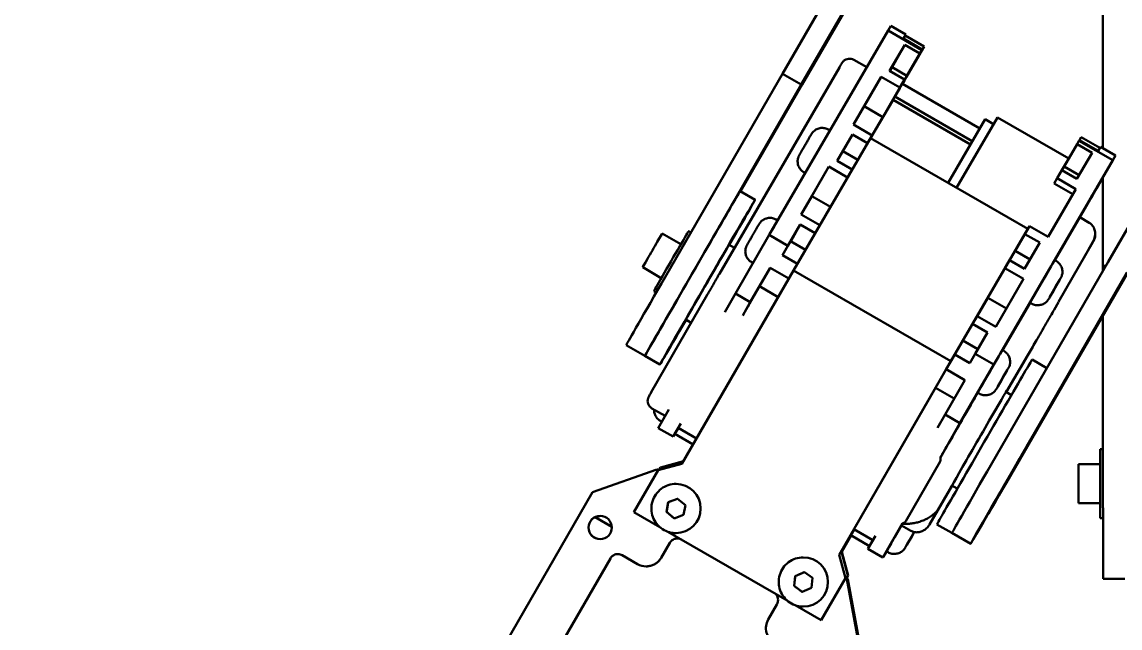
# Model space of a CAD drawing. Header units: millimetres. Extents: x 69 to 732, y 327 to 990.
# Drawn here: x 206 to 333, y 464.7 to 534.8 of the extents above; entities that cross this region are included whole.
import ezdxf

# ---------------------------------------------------------------- set-up
doc = ezdxf.new("R2010")
doc.units = ezdxf.units.MM
doc.header["$LTSCALE"] = 2
doc.layers.add('Visible (ISO)', color=7, linetype='Continuous', lineweight=50)

msp = doc.modelspace()

# ---------------------------------------------------------------- linework, layer by layer
msp.add_circle((400.58, 658.44), 331.64)
at = {"layer": 'Visible (ISO)'}
for p, q in [((293.92, 528.82), (321.42, 576.45)), ((323.59, 575.2), (296.09, 527.57)), ((296.2, 527.57), (323.7, 575.2)), ((330.97, 520.22), (330.97, 555.59)), ((331.59, 507.07), (359.09, 554.7)), ((306.13, 533.81), (292.4, 510.17)), ((306.47, 534.37), (306.13, 533.81)), ((306.13, 533.81), (310.03, 531.56)), ((306.47, 534.37), (308.2, 533.37)), ((308.07, 532.18), (306.31, 529.15)), ((308.07, 532.18), (306.59, 529.59)), ((308.2, 533.37), (307.91, 532.89)), ((307.91, 532.89), (310.08, 531.64)), ((307.93, 532.89), (308.13, 533.23)), ((309.8, 531.18), (308.07, 532.18)), ((308.13, 533.23), (308.2, 533.37)), ((310.29, 531.98), (308.13, 533.23)), ((309.76, 531.06), (308.26, 528.47)), ((308.32, 528.59), (309.8, 531.18)), ((310.29, 531.98), (308.47, 528.84)), ((308.47, 528.84), (310.08, 531.64)), ((309.76, 531.06), (310.29, 531.98)), ((310.03, 531.56), (309.8, 531.18)), ((310.08, 531.64), (310.03, 531.56)), ((302.17, 530.43), (303.66, 529.57)), ((306.59, 529.59), (306.33, 529.14)), ((306.59, 529.59), (308.32, 528.59)), ((279.92, 504.53), (293.92, 528.82)), ((300.51, 529.56), (286.63, 505.67)), ((296.09, 527.57), (293.92, 528.82)), ((305.35, 528.48), (302.13, 522.94)), ((303.38, 525.05), (305.35, 528.48)), ((307.51, 527.23), (305.35, 528.48)), ((306.31, 529.15), (308.04, 528.15)), ((306.99, 526.3), (308.32, 528.59)), ((308.26, 528.47), (307.79, 527.66)), ((296.09, 527.57), (282.09, 503.28)), ((289.05, 515.21), (296.2, 527.57)), ((307.51, 527.23), (305.54, 523.8)), ((308.04, 528.15), (306.56, 525.56)), ((306.99, 526.3), (307.49, 527.16)), ((308.04, 528.15), (307.51, 527.23)), ((307.79, 527.66), (316.74, 522.5)), ((307.81, 527.65), (308.02, 528.03)), ((307.81, 527.65), (308.02, 528.03)), ((308.02, 528.03), (308.01, 528.04)), ((304.12, 521.35), (306.71, 525.81)), ((306.92, 526.18), (306.56, 525.56)), ((306.92, 526.18), (306.71, 525.81)), ((315.66, 520.64), (306.71, 525.81)), ((306.92, 526.18), (306.99, 526.3)), ((315.87, 521.01), (306.92, 526.18)), ((306.92, 526.18), (306.92, 526.18)), ((306.92, 526.18), (306.92, 526.18)), ((306.94, 526.2), (306.93, 526.21)), ((302.14, 522.93), (303.38, 525.05)), ((303.38, 525.05), (305.54, 523.8)), ((305.54, 523.8), (304.12, 521.35)), ((313.07, 516.18), (317.35, 523.55)), ((314.06, 515.61), (318.8, 523.76)), ((317.35, 523.55), (318.34, 522.97)), ((318.8, 523.76), (327.03, 519.01)), ((299.25, 522.36), (299.42, 522.26)), ((302.13, 522.94), (304.29, 521.69)), ((295.21, 506.05), (304.1, 521.36)), ((302.03, 521.77), (300.26, 518.74)), ((302.03, 521.77), (300.92, 519.84)), ((303.76, 520.77), (302.03, 521.77)), ((304.29, 521.69), (303.76, 520.77)), ((304.1, 521.36), (304.29, 521.69)), ((304.1, 521.36), (322.29, 510.86)), ((326.51, 518.09), (327.99, 520.68)), ((328.21, 521.06), (327.99, 520.68)), ((327.99, 520.68), (329.72, 519.68)), ((328.26, 521.14), (328.21, 521.06)), ((332.11, 518.81), (328.21, 521.06)), ((330.43, 519.89), (328.26, 521.14)), ((328.48, 521.48), (328.28, 521.14)), ((328.48, 521.48), (330.64, 520.23)), ((300.91, 519.84), (302.64, 518.84)), ((329.72, 519.68), (327.96, 516.65)), ((330.72, 520.37), (330.43, 519.89)), ((332.45, 519.37), (330.72, 520.37)), ((300.26, 518.74), (302, 517.74)), ((332.11, 518.81), (325.15, 506.83)), ((327.03, 519.01), (326.23, 517.65)), ((326.24, 517.64), (327.03, 519.01)), ((328.33, 512.19), (332.45, 519.37)), ((332.45, 519.37), (332.11, 518.81)), ((299.3, 518.07), (296.08, 512.53)), ((296.4, 517.42), (296.56, 517.33)), ((297.33, 514.64), (299.3, 518.07)), ((301.46, 516.82), (299.3, 518.07)), ((302, 517.74), (301.46, 516.82)), ((326.23, 517.65), (325.7, 516.73)), ((327.96, 516.65), (326.23, 517.65)), ((326.24, 517.64), (326.51, 518.09)), ((328.22, 517.1), (326.51, 518.09)), ((325.7, 516.73), (325.35, 516.12)), ((325.35, 516.12), (327.51, 514.87)), ((325.7, 516.73), (327.86, 515.48)), ((330.97, 506.6), (330.97, 516.85)), ((289.02, 515.23), (290.75, 514.23)), ((296.1, 512.52), (297.33, 514.64)), ((297.33, 514.64), (299.48, 513.4)), ((327.86, 515.48), (324.64, 509.94)), ((293.2, 511.95), (293.37, 511.85)), ((296.08, 512.53), (298.24, 511.28)), ((325.42, 507.25), (328.15, 511.96)), ((328.3, 512.21), (329.38, 511.58)), ((283.05, 510.59), (283.32, 510.43)), ((295.98, 511.36), (294.56, 508.92)), ((295.98, 511.36), (294.87, 509.42)), ((297.71, 510.36), (295.98, 511.36)), ((298.24, 511.28), (297.71, 510.36)), ((313.39, 495.55), (322.29, 510.86)), ((322.48, 511.19), (321.94, 510.27)), ((324.64, 509.94), (322.48, 511.19)), ((280.01, 510.32), (282.16, 509.08)), ((292.4, 510.17), (288.47, 503.38)), ((292.4, 510.17), (294.56, 508.92)), ((294.86, 509.43), (296.59, 508.43)), ((320.83, 508.34), (321.94, 510.27)), ((323.68, 509.27), (321.91, 506.24)), ((321.94, 510.27), (323.68, 509.27)), ((329.83, 509.33), (325.86, 502.41)), ((329.83, 509.36), (329.29, 508.41)), ((288.37, 508.67), (287.75, 509.03)), ((293.93, 507.82), (294.56, 508.92)), ((322.56, 507.34), (320.83, 508.34)), ((290.35, 507.01), (290.52, 506.91)), ((293.93, 507.82), (295.65, 506.82)), ((317.59, 482.78), (331.59, 507.07)), ((320.18, 507.24), (319.65, 506.32)), ((321.91, 506.24), (320.18, 507.24)), ((325.57, 507.16), (325.4, 507.26)), ((277.76, 506.43), (279.91, 505.18)), ((282.28, 483.66), (295.21, 506.05)), ((292.51, 506.37), (290.2, 502.38)), ((291.28, 504.23), (292.51, 506.37)), ((294.67, 505.12), (292.51, 506.37)), ((295.21, 506.05), (313.39, 495.55)), ((319.65, 506.32), (317.68, 502.89)), ((324.77, 506.18), (319.1, 496.42)), ((319.65, 506.32), (321.81, 505.07)), ((333.76, 505.82), (319.76, 481.53)), ((319.82, 481.53), (333.87, 505.82)), ((330.97, 505.98), (330.97, 506.6)), ((331.32, 506.6), (330.97, 506.6)), ((290.74, 503.29), (291.28, 504.23)), ((291.28, 504.23), (293.44, 502.98)), ((321.81, 505.07), (318.59, 499.53)), ((325.55, 504.23), (325, 503.26)), ((325.26, 503.7), (325.81, 504.67)), ((325.96, 504.93), (325.55, 504.23)), ((325.81, 504.67), (325.96, 504.93)), ((325.81, 504.67), (325.81, 504.67)), ((285.21, 503.22), (278.75, 491.95)), ((279.05, 503.66), (279.33, 503.5)), ((287.24, 501.23), (288.47, 503.38)), ((288.47, 503.38), (290.2, 502.38)), ((324.85, 503), (325.26, 503.7)), ((325, 503.26), (324.85, 503)), ((325.25, 503.7), (325.26, 503.7)), ((290.2, 502.38), (289.33, 500.85)), ((317.68, 502.89), (316.45, 500.77)), ((317.68, 502.89), (319.83, 501.65)), ((319.37, 496.84), (322.55, 502.32)), ((322.72, 502.22), (322.55, 502.32)), ((325.86, 502.4), (325.33, 501.49)), ((325.86, 502.41), (325.86, 502.41)), ((283.37, 500.01), (282.75, 500.37)), ((316.43, 500.78), (315.9, 499.86)), ((318.59, 499.53), (316.43, 500.78)), ((330.99, 478.57), (330.97, 500.98)), ((314.79, 497.92), (315.9, 499.86)), ((315.9, 499.86), (317.63, 498.86)), ((316.51, 496.93), (314.78, 497.93)), ((317.63, 498.86), (316.21, 496.42)), ((278.02, 496.17), (275.85, 497.42)), ((319.53, 496.75), (319.35, 496.85)), ((322.86, 497.21), (322.31, 496.26)), ((278.02, 496.17), (279.75, 495.17)), ((300.47, 473.16), (313.39, 495.55)), ((313.84, 496.32), (312.86, 494.62)), ((315.58, 495.32), (313.84, 496.32)), ((315.58, 495.32), (316.21, 496.42)), ((318.38, 495.17), (316.21, 496.42)), ((318.72, 495.77), (318.38, 495.17)), ((322.31, 496.25), (319.81, 491.96)), ((322.31, 496.25), (322.31, 496.25)), ((322.79, 495.73), (324.49, 494.74)), ((312.86, 494.62), (311.63, 492.48)), ((312.86, 494.62), (315.03, 493.37)), ((318.38, 495.17), (314.45, 488.38)), ((319.25, 493.37), (319.8, 494.31)), ((319.9, 494.5), (319.46, 493.74)), ((319.79, 494.31), (319.8, 494.31)), ((319.8, 494.31), (319.9, 494.5)), ((315.03, 493.37), (312.72, 489.38)), ((318.81, 492.61), (319.25, 493.37)), ((318.92, 492.79), (318.81, 492.61)), ((319.46, 493.74), (318.92, 492.79)), ((319.25, 493.37), (319.25, 493.37)), ((311.63, 492.48), (310.69, 490.85)), ((311.63, 492.48), (313.79, 491.23)), ((316.41, 491.74), (316.51, 491.91)), ((316.68, 491.81), (316.5, 491.91)), ((319.76, 491.99), (320.39, 491.62)), ((310.69, 490.85), (300.47, 473.16)), ((314.98, 489.26), (315.7, 490.52)), ((278.83, 490.08), (280.34, 489.21)), ((279.55, 487.82), (280.78, 489.97)), ((311.84, 487.85), (312.72, 489.38)), ((312.72, 489.38), (314.45, 488.38)), ((281.28, 486.82), (279.55, 487.82)), ((279.81, 488.64), (279.96, 488.55)), ((282.16, 488.35), (281.28, 486.82)), ((281.48, 487.15), (281.88, 487.84)), ((281.87, 487.85), (283.99, 486.62)), ((314.45, 488.38), (312.18, 484.41)), ((281.28, 486.82), (281.48, 487.15)), ((281.48, 487.15), (283.59, 485.93)), ((313.15, 486.09), (313.57, 486.81)), ((330.67, 485.38), (330.98, 485.38)), ((282.46, 483.97), (279.82, 483.26)), ((312.15, 483.96), (308.18, 477.04)), ((279.39, 483.03), (271.97, 480.38)), ((279.55, 482.93), (276.75, 478.08)), ((279.56, 482.93), (279.39, 483.03)), ((279.56, 482.93), (279.39, 483.03)), ((279.39, 483.03), (279.39, 483.03)), ((279.47, 483.03), (279.42, 483.01)), ((279.61, 482.94), (279.47, 483.03)), ((279.48, 483.03), (279.47, 483.03)), ((279.62, 482.95), (279.48, 483.03)), ((282.28, 483.66), (279.55, 482.93)), ((279.64, 482.95), (279.82, 483.26)), ((328.17, 483.63), (330.66, 483.63)), ((281.61, 481.35), (281.61, 481.35)), ((271.97, 480.38), (252.67, 446.95)), ((313.54, 481.15), (310.92, 476.65)), ((313.51, 481.16), (314.14, 480.8)), ((280.72, 479.24), (280.52, 478.1)), ((281.8, 479.64), (280.72, 479.24)), ((280.72, 479.24), (280.72, 479.24)), ((282.69, 478.9), (281.8, 479.64)), ((282.49, 477.76), (282.69, 478.9)), ((328.17, 479.13), (330.66, 479.13)), ((274.19, 476.39), (272.26, 477.51)), ((272.27, 477.52), (274.19, 476.41)), ((276.75, 478.08), (279.75, 476.34)), ((280.52, 478.1), (281.41, 477.36)), ((280.53, 478.1), (280.52, 478.1)), ((281.41, 477.36), (282.49, 477.76)), ((307.8, 476.79), (305.53, 472.82)), ((307.69, 476.55), (308.77, 475.93)), ((311.79, 476.67), (313.52, 475.67)), ((330.67, 477.38), (330.99, 477.38)), ((280.67, 475.81), (294.47, 467.84)), ((281.61, 475.65), (281.61, 475.65)), ((281.75, 475.04), (281.76, 475.04)), ((300.77, 473.5), (301.86, 475.38)), ((301.83, 475.4), (300.98, 473.91)), ((302.23, 476.09), (301.83, 475.4)), ((303.99, 474.15), (301.83, 475.4)), ((302.18, 476.12), (304.38, 474.85)), ((303.8, 473.82), (304.67, 475.35)), ((308.29, 474.28), (308.77, 475.09)), ((308.87, 475.27), (308.34, 474.37)), ((308.76, 475.1), (308.77, 475.09)), ((308.77, 475.09), (309.16, 475.78)), ((309.16, 475.78), (308.87, 475.27)), ((313.52, 475.67), (315.69, 474.42)), ((279.89, 472.8), (280.89, 474.54)), ((300.98, 473.91), (300.74, 473.5)), ((300.92, 473.94), (300.98, 473.91)), ((305.53, 472.82), (303.8, 473.82)), ((308.34, 474.37), (308.29, 474.28)), ((260.66, 449.6), (274.02, 472.73)), ((274.89, 473.23), (274.88, 473.23)), ((275.39, 473.1), (277.16, 472.07)), ((296.33, 472.85), (296.33, 472.85)), ((300.47, 473.16), (301.21, 470.43)), ((301.2, 470.43), (300.47, 473.16)), ((300.47, 473.16), (300.47, 473.16)), ((301.47, 470.76), (300.74, 473.5)), ((300.74, 473.5), (300.75, 473.5)), ((300.75, 473.5), (301.48, 470.76)), ((300.76, 473.5), (300.75, 473.48)), ((300.76, 473.5), (301.5, 470.76)), ((300.76, 473.5), (300.77, 473.5)), ((300.77, 473.5), (301.51, 470.76)), ((305.53, 472.82), (305.87, 473.38)), ((305.87, 473.38), (305.97, 473.54)), ((306.14, 473.44), (305.96, 473.54)), ((296.45, 471.15), (295.4, 470.68)), ((297.39, 470.47), (296.45, 471.15)), ((295.4, 470.68), (295.27, 469.54)), ((295.4, 470.68), (295.4, 470.68)), ((297.26, 469.32), (297.39, 470.47)), ((298.4, 465.58), (301.2, 470.43)), ((298.41, 465.58), (301.21, 470.43)), ((301.39, 470.33), (301.2, 470.43)), ((301.38, 470.33), (301.2, 470.43)), ((301.2, 470.43), (301.21, 470.43)), ((301.2, 470.43), (301.21, 470.43)), ((301.21, 470.43), (301.21, 470.43)), ((301.47, 470.76), (301.26, 470.4)), ((301.27, 470.4), (301.48, 470.76)), ((301.47, 470.33), (301.29, 470.43)), ((301.47, 470.33), (301.29, 470.43)), ((301.5, 470.76), (301.3, 470.43)), ((301.31, 470.42), (301.51, 470.76)), ((301.38, 470.33), (301.39, 470.33)), ((302.8, 462.58), (301.38, 470.33)), ((302.6, 463.71), (301.39, 470.33)), ((301.47, 470.76), (301.48, 470.76)), ((302.68, 463.71), (301.47, 470.33)), ((301.47, 470.33), (301.47, 470.33)), ((302.89, 462.58), (301.47, 470.33)), ((301.5, 470.76), (301.51, 470.76)), ((333.52, 470.38), (331.02, 470.38)), ((295.27, 469.54), (296.2, 468.85)), ((295.27, 469.54), (295.27, 469.54)), ((296.2, 468.85), (297.26, 469.32)), ((293.28, 467.39), (292.28, 465.65)), ((295.4, 467.31), (298.4, 465.58)), ((296.33, 467.15), (296.33, 467.15)), ((298.4, 465.58), (298.41, 465.58))]:
    msp.add_line(p, q, dxfattribs=at)
at = {"layer": 'Visible (ISO)', "extrusion": (0, 0, -1)}
for centre, major_axis, ratio, start_param, end_param in [((306.21, 528.95), (0.68, 1.17), 0.002632, 4.8788, 7.687571), ((306.79, 525.93), (1, 1.73), 0.002632, 5.496128, 6.283185), ((298, 519.79), (1.43, 2.47), 0.002632, 5.308536, 5.68372), ((283.52, 505.7), (-5.5, -9.53), 0.002632, 0, 3.141593), ((285.25, 504.7), (5.5, 9.53), 0.002632, 2.042658, 7.38212), ((327.8, 511.34), (0.5, 0.866), 0.002632, 5.496131, 6.283185), ((281.05, 507.12), (-2, -3.46), 0.002632, 0, 3.141593), ((291.95, 509.38), (1.43, 2.47), 0.002632, 5.308536, 5.68372), ((278.88, 508.37), (-1.13, -1.95), 0.002632, 0, 3.141593), ((285.25, 504.7), (-2.5, -4.33), 0.002632, 0, 3.141593), ((323.98, 504.79), (1.43, 2.47), 0.002632, 3.141593, 6.283185), ((281.35, 506.95), (-5.5, -9.53), 0.002632, 0, 1.312595), ((283.52, 505.7), (-5.5, -9.53), 0.002632, 0, 1.312595), ((290.04, 502.07), (1, 1.73), 0.002632, 3.925331, 5.496128), ((317.93, 494.38), (1.43, 2.47), 0.002632, 3.141593, 6.283185), ((317.29, 486.2), (-5.5, -9.53), 0.002632, 0, 3.141593), ((316.64, 486.57), (-3.25, -5.63), 0.002632, 6.004938, 9.703025), ((316.06, 491.13), (-0.5, -0.866), 0.002632, 0.783741, 2.354535), ((314.27, 488.04), (-1, -1.73), 0.002632, 3.925331, 5.496127), ((282.87, 489.58), (-1, -1.73), 0.002632, 0, 0.783739), ((330.67, 481.38), (0, -4), 0.002632, 0, 3.141593), ((319.02, 485.2), (-5.5, -9.53), 0.002632, 0, 1.312595), ((319.02, 485.2), (-5.5, -9.53), 0.002632, 0, 1.312595), ((328.17, 481.38), (0, -2.25), 0.002632, 0, 3.141593), ((281.61, 478.5), (0, -2.85), 0.999995, 3.141593, 6.283185), ((321.19, 483.95), (-5.5, -9.53), 0.002632, 4.967551, 7.59578), ((272.85, 476.3), (0, -1.35), 0.999995, 0.002814, 3.138778), ((272.93, 476.3), (0, 1.35), 0.999995, 5.80685, 6.252222), ((272.94, 476.3), (0, 1.35), 0.999995, 5.803509, 6.249406), ((310.65, 479.19), (1.29, -0.77), 0.984033, 6.283093, 6.283208), ((331.02, 481.38), (0, -11), 0.002632, 0, 1.312595), ((307.39, 476.01), (-1.43, -2.47), 0.002632, 0, 1.790138), ((308.19, 477.42), (-0.5, -0.866), 0.002632, 0, 0.644639), ((281.75, 474.04), (-0.97, 0.244), 0.999822, 0.850534, 1.324578), ((281.76, 474.04), (0, 1), 0.999995, 6.228337, 6.279386), ((281.76, 474.04), (0, 1), 0.999995, 0, 0.413279), ((309.27, 476.79), (0.5, 0.866), 0.002524, 3.141588, 3.141744), ((274.88, 472.23), (-0.97, 0.244), 0.999822, 0.850534, 1.324578), ((274.89, 472.23), (0, 1), 0.999995, 6.228337, 6.279386), ((274.89, 472.23), (0, 1), 0.999995, 0, 0.523599), ((296.33, 470), (0, -2.85), 0.999995, 3.141593, 6.283185), ((278.16, 473.8), (0, -2), 0.999995, 0.0019, 0.523599), ((292.41, 467.89), (0, -1), 0.999995, 3.775511, 5.235988), ((294.01, 464.65), (0, 2), 0.999995, 3.665191, 5.235988)]:
    msp.add_ellipse(centre, major_axis=major_axis, ratio=ratio, start_param=start_param, end_param=end_param, dxfattribs=at)
for centre, major_axis, ratio in [((329.98, 515.08), (-0.68, -1.17), 0.002632), ((330.02, 515.2), (-0.68, -1.17), 0.002632), ((325.44, 491.31), (0.5, 0.866), 0.002632), ((324.17, 489.15), (0.5, 0.866), 0.002632), ((324.21, 489.15), (0.5, 0.866), 0.002632), ((321.19, 483.95), (2.5, 4.33), 0.002632), ((321.16, 483.95), (0.5, 0.866), 0.002632), ((321.21, 483.95), (0.5, 0.866), 0.002632), ((318.16, 478.74), (0.5, 0.866), 0.002632), ((318.2, 478.74), (0.5, 0.866), 0.002632), ((272.84, 476.3), (0, -1.35), 0.999995), ((316.94, 476.59), (0.5, 0.866), 0.002632)]:
    msp.add_ellipse(centre, major_axis=major_axis, ratio=ratio, dxfattribs=at)
at = {"layer": 'Visible (ISO)'}
for points, knots in [([(302.17, 530.43), (302.07, 530.48), (301.97, 530.52), (301.76, 530.56), (301.65, 530.57), (301.44, 530.54), (301.34, 530.51), (301.14, 530.42), (301.05, 530.36), (300.94, 530.25), (300.91, 530.21), (300.87, 530.16), (300.86, 530.15), (300.85, 530.14), (300.84, 530.13), (300.84, 530.12), (300.83, 530.11), (300.82, 530.1), (300.82, 530.1), (300.82, 530.09), (300.81, 530.08), (300.8, 530.06), (300.8, 530.05), (300.76, 530), (300.73, 529.94), (300.63, 529.77), (300.57, 529.67), (300.51, 529.56)], [0, 0, 0, 0, 0.032431, 0.032431, 0.0642756, 0.0642756, 0.096141, 0.096141, 0.1279987, 0.1279987, 0.143437, 0.143437, 0.1473365, 0.1473365, 0.1502131, 0.1502131, 0.1540228, 0.1540228, 0.1579404, 0.1579404, 0.1649223, 0.1649223, 0.1849096, 0.1849096, 0.2453904, 0.2453904, 0.3021172, 0.3021172, 0.3021172, 0.3021172]), ([(299.25, 522.36), (299.11, 522.44), (298.96, 522.49), (298.66, 522.55), (298.5, 522.56), (298.19, 522.52), (298.04, 522.48), (297.76, 522.35), (297.63, 522.26), (297.47, 522.1), (297.42, 522.04), (297.35, 521.96), (297.34, 521.94), (297.32, 521.91), (297.31, 521.9), (297.3, 521.88), (297.29, 521.87), (297.29, 521.86), (297.28, 521.85), (297.28, 521.84), (297.27, 521.84), (297.26, 521.81), (297.24, 521.79), (297.2, 521.72), (297.17, 521.67), (297.09, 521.52), (297.03, 521.42), (296.9, 521.2), (296.83, 521.08), (296.69, 520.83), (296.61, 520.7), (296.46, 520.44), (296.39, 520.31), (296.25, 520.07), (296.18, 519.95), (296.06, 519.75), (296.01, 519.66), (295.93, 519.52), (295.9, 519.46), (295.87, 519.42), (295.87, 519.41), (295.86, 519.39), (295.86, 519.38), (295.85, 519.37), (295.84, 519.36), (295.83, 519.34), (295.83, 519.33), (295.82, 519.32), (295.82, 519.31), (295.81, 519.28), (295.8, 519.27), (295.78, 519.23), (295.77, 519.2), (295.74, 519.11), (295.72, 519.04), (295.67, 518.84), (295.67, 518.69), (295.69, 518.4), (295.73, 518.25), (295.85, 517.97), (295.93, 517.83), (296.14, 517.6), (296.26, 517.5), (296.4, 517.42)], [0, 0, 0, 0, 0.0470233, 0.0470233, 0.0931967, 0.0931967, 0.1394006, 0.1394006, 0.1856013, 0.1856013, 0.2083614, 0.2083614, 0.2163627, 0.2163627, 0.2211829, 0.2211829, 0.225271, 0.225271, 0.2296804, 0.2296804, 0.2388055, 0.2388055, 0.266175, 0.266175, 0.3025608, 0.3025608, 0.3503236, 0.3503236, 0.395588, 0.395588, 0.440529, 0.440529, 0.485388, 0.485388, 0.5302575, 0.5302575, 0.5752452, 0.5752452, 0.6207008, 0.6207008, 0.6332161, 0.6332161, 0.6426078, 0.6426078, 0.6483669, 0.6483669, 0.6511604, 0.6511604, 0.6548982, 0.6548982, 0.6595803, 0.6595803, 0.6685097, 0.6685097, 0.6898155, 0.6898155, 0.7311867, 0.7311867, 0.7773904, 0.7773904, 0.82359, 0.82359, 0.8704626, 0.8704626, 0.8704626, 0.8704626]), ([(293.2, 511.95), (293.06, 512.02), (292.91, 512.08), (292.61, 512.14), (292.45, 512.15), (292.15, 512.11), (291.99, 512.07), (291.72, 511.93), (291.59, 511.85), (291.42, 511.69), (291.37, 511.63), (291.31, 511.55), (291.29, 511.53), (291.27, 511.49), (291.26, 511.48), (291.25, 511.47), (291.25, 511.46), (291.24, 511.45), (291.24, 511.44), (291.23, 511.43), (291.22, 511.42), (291.21, 511.4), (291.19, 511.37), (291.15, 511.31), (291.12, 511.26), (291.04, 511.11), (290.98, 511.01), (290.85, 510.79), (290.78, 510.67), (290.64, 510.42), (290.56, 510.29), (290.41, 510.03), (290.34, 509.9), (290.2, 509.66), (290.13, 509.54), (290.02, 509.34), (289.97, 509.25), (289.88, 509.11), (289.85, 509.05), (289.83, 509), (289.82, 508.99), (289.81, 508.98), (289.81, 508.97), (289.8, 508.95), (289.79, 508.95), (289.79, 508.93), (289.78, 508.92), (289.77, 508.91), (289.77, 508.9), (289.76, 508.87), (289.75, 508.86), (289.73, 508.82), (289.72, 508.79), (289.69, 508.7), (289.67, 508.63), (289.63, 508.42), (289.62, 508.28), (289.64, 507.99), (289.68, 507.84), (289.8, 507.56), (289.89, 507.42), (290.09, 507.19), (290.21, 507.09), (290.35, 507.01)], [0, 0, 0, 0, 0.0470233, 0.0470233, 0.0931967, 0.0931967, 0.1394006, 0.1394006, 0.1856013, 0.1856013, 0.2083614, 0.2083614, 0.2163627, 0.2163627, 0.2211829, 0.2211829, 0.225271, 0.225271, 0.2296804, 0.2296804, 0.2388055, 0.2388055, 0.266175, 0.266175, 0.3025608, 0.3025608, 0.3503236, 0.3503236, 0.395588, 0.395588, 0.440529, 0.440529, 0.485388, 0.485388, 0.5302575, 0.5302575, 0.5752452, 0.5752452, 0.6207008, 0.6207008, 0.6332161, 0.6332161, 0.6426078, 0.6426078, 0.6483669, 0.6483669, 0.6511604, 0.6511604, 0.6548982, 0.6548982, 0.6595803, 0.6595803, 0.6685097, 0.6685097, 0.6898155, 0.6898155, 0.7311867, 0.7311867, 0.7773904, 0.7773904, 0.82359, 0.82359, 0.8704626, 0.8704626, 0.8704626, 0.8704626]), ([(329.83, 509.36), (329.94, 509.56), (330.02, 509.78), (330.1, 510.21), (330.1, 510.42), (330.02, 510.8), (329.95, 510.98), (329.77, 511.26), (329.66, 511.38), (329.49, 511.52), (329.44, 511.55), (329.38, 511.58)], [0.0000836, 0.0000836, 0.0000836, 0.0000836, 0.0685029, 0.0685029, 0.1307824, 0.1307824, 0.1850745, 0.1850745, 0.2323927, 0.2323927, 0.2509147, 0.2509147, 0.2509147, 0.2509147]), ([(329.83, 509.33), (329.95, 509.53), (330.03, 509.75), (330.1, 510.16), (330.1, 510.35), (330.07, 510.53)], [0.0000838, 0.0000838, 0.0000838, 0.0000838, 0.0685029, 0.0685029, 0.1240698, 0.1240698, 0.1240698, 0.1240698]), ([(328.81, 507.57), (328.81, 507.57), (328.81, 507.57), (328.81, 507.58), (328.82, 507.59), (328.85, 507.66), (328.89, 507.73), (329.02, 507.95), (329.12, 508.12), (329.25, 508.35), (329.27, 508.38), (329.29, 508.41)], [0.2506039, 0.2506039, 0.2506039, 0.2506039, 0.2581493, 0.2581493, 0.2930429, 0.2930429, 0.3678468, 0.3678468, 0.4718198, 0.4718198, 0.4870679, 0.4870679, 0.4870679, 0.4870679]), ([(322.72, 502.22), (322.86, 502.14), (323.01, 502.09), (323.32, 502.02), (323.47, 502.02), (323.78, 502.06), (323.93, 502.1), (324.21, 502.23), (324.34, 502.32), (324.51, 502.48), (324.56, 502.54), (324.62, 502.62), (324.63, 502.64), (324.66, 502.67), (324.66, 502.68), (324.67, 502.7), (324.68, 502.71), (324.69, 502.72), (324.69, 502.72), (324.7, 502.74), (324.7, 502.74), (324.72, 502.77), (324.73, 502.79), (324.77, 502.86), (324.8, 502.91), (324.88, 503.05), (324.94, 503.16), (325.07, 503.38), (325.14, 503.5), (325.28, 503.75), (325.36, 503.88), (325.51, 504.14), (325.59, 504.27), (325.72, 504.51), (325.79, 504.63), (325.91, 504.83), (325.96, 504.92), (326.04, 505.06), (326.07, 505.12), (326.1, 505.16), (326.1, 505.17), (326.11, 505.19), (326.12, 505.2), (326.13, 505.21), (326.13, 505.22), (326.14, 505.24), (326.14, 505.24), (326.15, 505.26), (326.15, 505.27), (326.17, 505.29), (326.17, 505.31), (326.19, 505.35), (326.2, 505.38), (326.24, 505.47), (326.26, 505.54), (326.3, 505.74), (326.31, 505.88), (326.28, 506.17), (326.24, 506.33), (326.12, 506.61), (326.04, 506.74), (325.83, 506.98), (325.71, 507.08), (325.57, 507.16)], [0, 0, 0, 0, 0.0470233, 0.0470233, 0.0931967, 0.0931967, 0.1394006, 0.1394006, 0.1856013, 0.1856013, 0.2083614, 0.2083614, 0.2163627, 0.2163627, 0.2211829, 0.2211829, 0.225271, 0.225271, 0.2296804, 0.2296804, 0.2388055, 0.2388055, 0.266175, 0.266175, 0.3025608, 0.3025608, 0.3503236, 0.3503236, 0.395588, 0.395588, 0.440529, 0.440529, 0.485388, 0.485388, 0.5302575, 0.5302575, 0.5752452, 0.5752452, 0.6207008, 0.6207008, 0.6332161, 0.6332161, 0.6426078, 0.6426078, 0.6483669, 0.6483669, 0.6511604, 0.6511604, 0.6548982, 0.6548982, 0.6595803, 0.6595803, 0.6685097, 0.6685097, 0.6898155, 0.6898155, 0.7311867, 0.7311867, 0.7773904, 0.7773904, 0.82359, 0.82359, 0.8704626, 0.8704626, 0.8704626, 0.8704626]), ([(286.63, 505.67), (286.55, 505.54), (286.46, 505.38), (286.27, 505.05), (286.16, 504.86), (285.95, 504.5), (285.84, 504.31), (285.63, 503.95), (285.53, 503.77), (285.36, 503.46), (285.28, 503.33), (285.21, 503.22)], [0, 0, 0, 0, 0.0653416, 0.0653416, 0.1293518, 0.1293518, 0.1932721, 0.1932721, 0.2571682, 0.2571682, 0.3133264, 0.3133264, 0.3133264, 0.3133264]), ([(322.86, 497.21), (322.99, 497.44), (323.14, 497.71), (323.48, 498.28), (323.66, 498.6), (324.02, 499.23), (324.21, 499.56), (324.58, 500.19), (324.76, 500.51), (325.07, 501.04), (325.21, 501.28), (325.33, 501.49)], [0, 0, 0, 0, 0.1127742, 0.1127742, 0.2237373, 0.2237373, 0.3349735, 0.3349735, 0.4462434, 0.4462434, 0.5468076, 0.5468076, 0.5468076, 0.5468076]), ([(316.68, 491.81), (316.81, 491.73), (316.96, 491.67), (317.27, 491.61), (317.43, 491.61), (317.73, 491.64), (317.88, 491.69), (318.16, 491.82), (318.29, 491.91), (318.46, 492.07), (318.51, 492.13), (318.57, 492.21), (318.59, 492.23), (318.61, 492.26), (318.62, 492.27), (318.63, 492.29), (318.63, 492.3), (318.64, 492.31), (318.64, 492.31), (318.65, 492.32), (318.65, 492.33), (318.67, 492.36), (318.68, 492.38), (318.72, 492.45), (318.75, 492.5), (318.84, 492.64), (318.89, 492.74), (319.02, 492.96), (319.09, 493.09), (319.24, 493.34), (319.31, 493.47), (319.46, 493.73), (319.54, 493.86), (319.68, 494.1), (319.74, 494.21), (319.86, 494.42), (319.91, 494.51), (319.99, 494.65), (320.02, 494.7), (320.05, 494.75), (320.06, 494.76), (320.07, 494.78), (320.07, 494.78), (320.08, 494.8), (320.08, 494.81), (320.09, 494.83), (320.09, 494.83), (320.1, 494.85), (320.11, 494.86), (320.12, 494.88), (320.12, 494.9), (320.14, 494.94), (320.15, 494.96), (320.19, 495.06), (320.21, 495.13), (320.25, 495.33), (320.26, 495.47), (320.23, 495.76), (320.2, 495.92), (320.08, 496.2), (319.99, 496.33), (319.79, 496.57), (319.66, 496.67), (319.53, 496.75)], [0, 0, 0, 0, 0.0470233, 0.0470233, 0.0931967, 0.0931967, 0.1394006, 0.1394006, 0.1856013, 0.1856013, 0.2083614, 0.2083614, 0.2163627, 0.2163627, 0.2211829, 0.2211829, 0.225271, 0.225271, 0.2296804, 0.2296804, 0.2388055, 0.2388055, 0.266175, 0.266175, 0.3025608, 0.3025608, 0.3503236, 0.3503236, 0.395588, 0.395588, 0.440529, 0.440529, 0.485388, 0.485388, 0.5302575, 0.5302575, 0.5752452, 0.5752452, 0.6207008, 0.6207008, 0.6332161, 0.6332161, 0.6426078, 0.6426078, 0.6483669, 0.6483669, 0.6511604, 0.6511604, 0.6548982, 0.6548982, 0.6595803, 0.6595803, 0.6685097, 0.6685097, 0.6898155, 0.6898155, 0.7311867, 0.7311867, 0.7773904, 0.7773904, 0.82359, 0.82359, 0.8704626, 0.8704626, 0.8704626, 0.8704626]), ([(278.75, 491.95), (278.67, 491.82), (278.61, 491.71), (278.51, 491.54), (278.48, 491.48), (278.46, 491.44), (278.46, 491.43), (278.45, 491.42), (278.44, 491.41), (278.44, 491.4), (278.43, 491.39), (278.42, 491.37), (278.42, 491.36), (278.41, 491.33), (278.4, 491.32), (278.39, 491.28), (278.38, 491.26), (278.35, 491.18), (278.34, 491.12), (278.32, 490.97), (278.33, 490.87), (278.36, 490.66), (278.4, 490.56), (278.5, 490.38), (278.57, 490.29), (278.7, 490.16), (278.76, 490.12), (278.83, 490.08)], [0, 0, 0, 0, 0.0653407, 0.0653407, 0.129879, 0.129879, 0.1398456, 0.1398456, 0.1473557, 0.1473557, 0.1520646, 0.1520646, 0.155888, 0.155888, 0.160222, 0.160222, 0.1682597, 0.1682597, 0.1856046, 0.1856046, 0.2149232, 0.2149232, 0.2467536, 0.2467536, 0.2786159, 0.2786159, 0.3014565, 0.3014565, 0.3014565, 0.3014565]), ([(279.08, 489.93), (279.08, 489.88), (279.08, 489.83), (279.1, 489.62), (279.14, 489.47), (279.26, 489.19), (279.34, 489.05), (279.55, 488.82), (279.67, 488.72), (279.81, 488.64)], [0.715578, 0.715578, 0.715578, 0.715578, 0.7311867, 0.7311867, 0.7773904, 0.7773904, 0.82359, 0.82359, 0.8704626, 0.8704626, 0.8704626, 0.8704626]), ([(312.18, 484.41), (312.26, 484.56), (312.36, 484.73), (312.56, 485.07), (312.68, 485.29), (312.91, 485.68), (313.05, 485.92), (313.15, 486.09)], [0.6243214, 0.6243214, 0.6243214, 0.6243214, 0.6754472, 0.6754472, 0.741468, 0.741468, 0.8263138, 0.8263138, 0.8263138, 0.8263138]), ([(312.15, 483.96), (312.19, 484.03), (312.21, 484.14), (312.21, 484.29), (312.2, 484.35), (312.18, 484.41)], [0.40408727, 0.40408727, 0.40408727, 0.40408727, 0.44097733, 0.44097733, 0.46271145, 0.46271145, 0.46271145, 0.46271145]), ([(281.61, 481.35), (281.31, 481.35), (281, 481.3), (280.43, 481.11), (280.15, 480.97), (279.67, 480.61), (279.45, 480.38), (279.1, 479.89), (278.97, 479.61), (278.79, 479.03), (278.75, 478.72), (278.77, 478.11), (278.83, 477.81), (279.04, 477.24), (279.19, 476.97), (279.56, 476.49), (279.79, 476.29), (280.3, 475.95), (280.58, 475.83), (281.11, 475.68), (281.36, 475.65), (281.61, 475.65)], [4.884753, 4.884753, 4.884753, 4.884753, 5.204752, 5.204752, 5.524751, 5.524751, 5.844751, 5.844751, 6.164751, 6.164751, 6.484752, 6.484752, 6.804753, 6.804753, 7.124754, 7.124754, 7.444754, 7.444754, 7.764754, 7.764754, 8.026346, 8.026346, 8.026346, 8.026346]), ([(310.43, 477.23), (310.78, 477.41), (311.09, 477.59), (311.46, 477.88), (311.56, 477.96), (311.75, 478.16), (311.85, 478.28), (311.93, 478.42)], [0, 0, 0, 0, 0.1428176, 0.1428176, 0.2054435, 0.2054435, 0.2691196, 0.2691196, 0.2691196, 0.2691196]), ([(310.43, 477.23), (310.27, 477.15), (310.1, 477.08), (309.76, 476.96), (309.58, 476.91), (309.23, 476.83), (309.05, 476.79), (308.69, 476.75), (308.51, 476.73), (308.14, 476.72), (307.95, 476.72), (307.77, 476.73)], [5.1542562, 5.1542562, 5.1542562, 5.1542562, 5.2546912, 5.2546912, 5.3551262, 5.3551262, 5.4555611, 5.4555611, 5.5559961, 5.5559961, 5.656431, 5.656431, 5.656431, 5.656431]), ([(307.8, 476.79), (307.87, 476.8), (307.92, 476.82), (308.06, 476.89), (308.14, 476.96), (308.18, 477.04)], [0.3454631, 0.3454631, 0.3454631, 0.3454631, 0.36719722, 0.36719722, 0.40408727, 0.40408727, 0.40408727, 0.40408727]), ([(308.77, 475.93), (308.9, 475.85), (309.04, 475.8), (309.33, 475.74), (309.48, 475.74), (309.77, 475.77), (309.92, 475.81), (310.21, 475.93), (310.35, 476.02), (310.62, 476.24), (310.75, 476.38), (310.87, 476.57), (310.9, 476.61), (310.92, 476.65)], [0, 0, 0, 0, 0.0441631, 0.0441631, 0.0877256, 0.0877256, 0.1331365, 0.1331365, 0.1822996, 0.1822996, 0.2375201, 0.2375201, 0.2512211, 0.2512211, 0.2512211, 0.2512211]), ([(306.14, 473.44), (306.27, 473.36), (306.42, 473.31), (306.73, 473.24), (306.88, 473.24), (307.19, 473.28), (307.34, 473.32), (307.62, 473.45), (307.75, 473.54), (307.92, 473.7), (307.97, 473.76), (308.03, 473.84), (308.05, 473.86), (308.07, 473.89), (308.08, 473.9), (308.09, 473.92), (308.09, 473.93), (308.1, 473.94), (308.1, 473.94), (308.11, 473.96), (308.11, 473.96), (308.13, 473.99), (308.14, 474.01), (308.18, 474.08), (308.21, 474.13), (308.29, 474.27), (308.35, 474.37), (308.48, 474.6), (308.55, 474.72), (308.7, 474.97), (308.77, 475.1), (308.92, 475.36), (309, 475.49), (309.1, 475.67), (309.13, 475.72), (309.16, 475.77)], [0, 0, 0, 0, 0.0470233, 0.0470233, 0.0931967, 0.0931967, 0.1394006, 0.1394006, 0.1856013, 0.1856013, 0.2083614, 0.2083614, 0.2163627, 0.2163627, 0.2211829, 0.2211829, 0.225271, 0.225271, 0.2296804, 0.2296804, 0.2388055, 0.2388055, 0.266175, 0.266175, 0.3025608, 0.3025608, 0.3503236, 0.3503236, 0.395588, 0.395588, 0.440529, 0.440529, 0.485388, 0.485388, 0.5063891, 0.5063891, 0.5063891, 0.5063891]), ([(281.3, 474.92), (281.2, 474.88), (281.11, 474.81), (280.98, 474.67), (280.93, 474.61), (280.89, 474.54)], [0, 0, 0, 0, 0.0324465, 0.0324465, 0.0570991, 0.0570991, 0.0570991, 0.0570991]), ([(274.43, 473.12), (274.33, 473.07), (274.24, 473), (274.11, 472.87), (274.06, 472.8), (274.02, 472.73)], [0, 0, 0, 0, 0.0324465, 0.0324465, 0.05709906, 0.05709906, 0.05709906, 0.05709906]), ([(279.89, 472.8), (279.82, 472.68), (279.74, 472.57), (279.55, 472.36), (279.45, 472.27), (279.22, 472.1), (279.1, 472.03), (278.84, 471.92), (278.71, 471.88), (278.44, 471.82), (278.3, 471.8), (278.16, 471.8)], [3.141593, 3.141593, 3.141593, 3.141593, 3.351032, 3.351032, 3.560472, 3.560472, 3.769911, 3.769911, 3.979351, 3.979351, 4.18879, 4.18879, 4.18879, 4.18879]), ([(296.33, 472.85), (296.03, 472.85), (295.73, 472.8), (295.15, 472.61), (294.88, 472.47), (294.39, 472.11), (294.17, 471.88), (293.82, 471.39), (293.69, 471.11), (293.52, 470.53), (293.48, 470.22), (293.49, 469.61), (293.55, 469.31), (293.76, 468.74), (293.91, 468.47), (294.29, 467.99), (294.51, 467.79), (295.02, 467.45), (295.3, 467.33), (295.84, 467.18), (296.08, 467.15), (296.33, 467.15)], [4.821684, 4.821684, 4.821684, 4.821684, 5.141683, 5.141683, 5.461682, 5.461682, 5.781682, 5.781682, 6.101682, 6.101682, 6.421683, 6.421683, 6.741684, 6.741684, 7.061685, 7.061685, 7.381685, 7.381685, 7.701685, 7.701685, 7.963277, 7.963277, 7.963277, 7.963277])]:
    msp.add_open_spline(points, degree=3, knots=knots, dxfattribs=at)
for points, weights in [([(280.53, 478.1), (280.62, 478.67), (280.72, 479.24)], [1, 1.15470053838, 1]), ([(280.72, 479.24), (281.27, 479.44), (281.81, 479.64)], [1, 1.15442862791, 1.00054286509]), ([(281.41, 477.36), (280.97, 477.73), (280.53, 478.1)], [1.00029137208, 1.15455471488, 1]), ([(295.4, 470.68), (295.93, 470.92), (296.46, 471.15)], [1, 1.15444971037, 1.00050084265]), ([(295.27, 469.54), (295.34, 470.11), (295.4, 470.68)], [1, 1.15470053838, 1]), ([(296.2, 468.85), (295.74, 469.2), (295.27, 469.54)], [1.00034089953, 1.1545299004, 1])]:
    msp.add_rational_spline(points, weights, degree=2, dxfattribs=at)
for points in [[(311.93, 478.42), (311.94, 478.43), (311.94, 478.44), (311.94, 478.44)], [(307.77, 476.73), (307.77, 476.73), (307.78, 476.75), (307.8, 476.79)], [(280.89, 474.54), (280.89, 474.54), (280.89, 474.54), (280.89, 474.54)], [(274.02, 472.73), (274.02, 472.73), (274.02, 472.73), (274.02, 472.73)]]:
    msp.add_open_spline(points, degree=3, dxfattribs=at)

doc.saveas('drawing.dxf')
